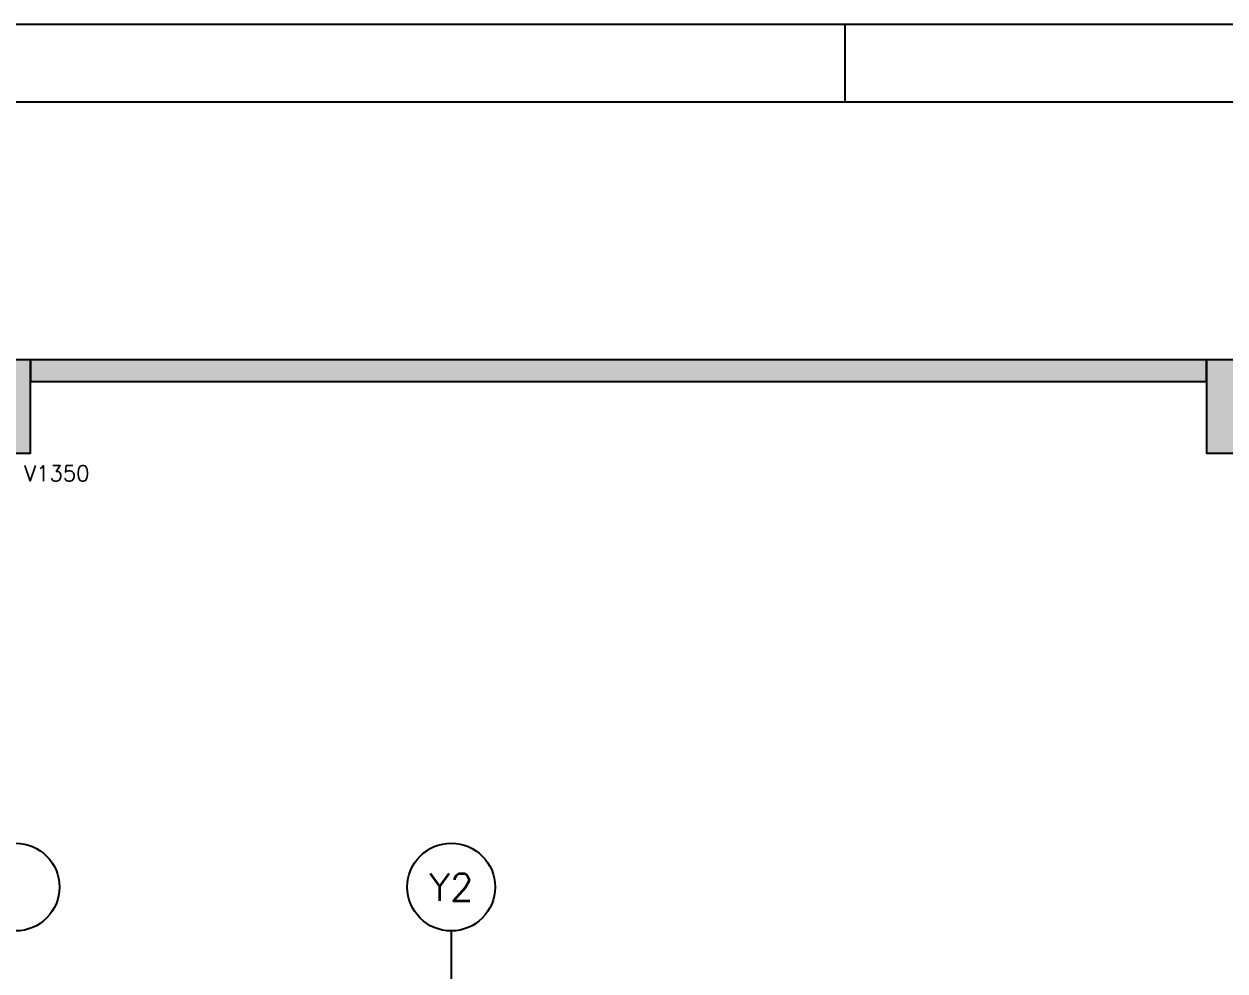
# Model space of a CAD drawing. Extents: x -5051 to 5519, y -2218 to 2282.
# Drawn here: x 1291 to 2063, y 1674 to 2282 of the extents above; entities that cross this region are included whole.
import ezdxf
from ezdxf.enums import TextEntityAlignment as Align

# ---------------------------------------------------------------- set-up
doc = ezdxf.new("R2010")
doc.units = 0
doc.header["$LTSCALE"] = 50
doc.header["$MEASUREMENT"] = 0
doc.linetypes.add('EIXO', pattern=[6.8, 6, -0.4, 0, -0.4])
for name, color, linetype in [('F-CORTE', 4, 'CONTINUOUS'), ('F-EIXO', 12, 'EIXO'), ('F-MARGEM', 1, 'CONTINUOUS'), ('F-SOLIDO-CORTE', 71, 'CONTINUOUS'), ('F-TEXTO', 6, 'CONTINUOUS'), ('F-TEXTO-YELLOW', 2, 'CONTINUOUS')]:
    doc.layers.add(name, color=color, linetype=linetype)
doc.styles.add('MCP', font='simplex.shx')
doc.styles.add('ROMANS', font='simplex.shx')

# ---------------------------------------------------------------- blocks, each defined once
blk = doc.blocks.new('*U5')
at = {"layer": 'F-EIXO'}
blk.add_line((0, 0), (0, -2506.87), dxfattribs=at)
at = {"layer": 'F-EIXO', "color": 2, "linetype": 'Continuous'}
blk.add_circle((0, 28.21), 28.21, dxfattribs=at)
at = {"layer": 'F-TEXTO', "style": 'ROMANS'}
blk.add_attdef('EIXO', text='', height=17.5, rotation=360, dxfattribs=at).set_placement((0, 28.21), align=Align.MIDDLE_CENTER)
blk = doc.blocks.new('*U204')
at = {"layer": 'F-EIXO', "color": 2, "linetype": 'Continuous'}
blk.add_circle((0, 28.21), 28.21, dxfattribs=at)
at = {"layer": 'F-TEXTO', "style": 'ROMANS'}
blk.add_attdef('EIXO', text='', height=17.5, rotation=360, dxfattribs=at).set_placement((0, 28.21), align=Align.MIDDLE_CENTER)
blk = doc.blocks.new('A0-5L_900')
at = {"layer": 'F-MARGEM', "color": 2}
blk.add_line((137.4, 90), (137.4, 89), dxfattribs=at)
blk.add_lwpolyline([(0, 0), (0, 90), (211.4, 90), (211.4, 0)], close=True, dxfattribs=at)
at = {"layer": 'F-MARGEM', "color": 7}
blk.add_lwpolyline([(2.5, 89), (210.4, 89), (210.4, 1), (2.5, 1)], close=True, dxfattribs=at)

msp = doc.modelspace()

# ---------------------------------------------------------------- hatches: boundary and pattern name
at = {"layer": 'F-SOLIDO-CORTE', "linetype": 'Continuous'}
for points in [[(1276, 2022.748), (1276, 2015.37), (1276, 2006.684), (1278.751, 2006.684), (1292.664, 2006.684), (1295, 2006.684), (1295, 2050.621), (1295, 2057.998), (1295, 2066.684), (1281.087, 2066.684), (1278.751, 2066.684), (1276, 2066.684)], [(1295.738, 2066.684), (1295, 2066.684), (1295, 2056.433), (1295, 2054.711), (1295, 2052.684), (1299.394, 2052.684), (1300.131, 2052.684), (1301, 2052.684), (1410.168, 2052.684), (1491.388, 2052.684), (1576.841, 2052.684), (1616.975, 2052.684), (1902.697, 2052.684), (1918.455, 2052.684), (2007.126, 2052.684), (2048.773, 2052.684), (2051, 2052.684), (2051, 2058.353), (2051, 2061.015), (2051, 2066.684), (2048.773, 2066.684), (1960.102, 2066.684), (1918.455, 2066.684), (1902.697, 2066.684), (1616.975, 2066.684), (1544.964, 2066.684), (1491.388, 2066.684), (1328.372, 2066.684), (1301, 2066.684), (1300.131, 2066.684)], [(2051, 2042.391), (2051, 2030.981), (2051, 2006.684), (2058.694, 2006.684), (2066.387, 2006.684), (2070, 2006.684), (2070, 2030.978), (2070, 2042.388), (2070, 2066.684), (2062.307, 2066.684), (2058.694, 2066.684), (2051, 2066.684)]]:
    msp.add_hatch(color=256, dxfattribs=at).paths.add_polyline_path(points, flags=16)

# ---------------------------------------------------------------- linework, layer by layer
at = {"layer": 'F-CORTE', "linetype": 'Continuous'}
for points in [[(1295.738, 2066.684), (1295, 2066.684), (1281.087, 2066.684), (1278.751, 2066.684), (1276, 2066.684), (615, 2066.684), (607.307, 2066.684), (603.694, 2066.684), (596, 2066.684), (179.096, 2066.684), (-540, 2066.684)], [(2582.592, 2066.684), (2582.711, 2066.684), (2582.592, 2066.684), (2566.103, 2066.684), (2562.591, 2066.684), (2558, 2066.684), (2129.82, 2066.684), (2070, 2066.684), (2062.307, 2066.684), (2058.694, 2066.684), (2051, 2066.684), (1295.738, 2066.684)], [(1278.751, 2006.684), (1292.664, 2006.684), (1295, 2006.684), (1295, 2050.621), (1295, 2052.684), (1299.394, 2052.684), (1300.131, 2052.684), (1301, 2052.684), (1410.168, 2052.684), (1491.388, 2052.684), (1576.841, 2052.684), (1616.975, 2052.684), (1902.697, 2052.684), (1918.455, 2052.684), (2007.126, 2052.684), (2048.773, 2052.684), (2051, 2052.684)], [(2051, 2052.684), (2051, 2042.391), (2051, 2006.684), (2058.694, 2006.684), (2066.387, 2006.684)]]:
    msp.add_lwpolyline(points, dxfattribs=at)
at = {"layer": 'F-SOLIDO-CORTE', "linetype": 'Continuous'}
for points in [[(1276, 2022.748), (1276, 2015.37), (1276, 2006.684), (1278.751, 2006.684), (1292.664, 2006.684), (1295, 2006.684), (1295, 2050.621), (1295, 2057.998), (1295, 2066.684), (1281.087, 2066.684), (1278.751, 2066.684), (1276, 2066.684), (1276, 2022.748)], [(1295.738, 2066.684), (1295, 2066.684), (1295, 2056.432), (1295, 2054.711), (1295, 2052.684), (1299.394, 2052.684), (1300.131, 2052.684), (1301, 2052.684), (1410.168, 2052.684), (1491.388, 2052.684), (1576.84, 2052.684), (1616.975, 2052.684), (1902.697, 2052.684), (1918.455, 2052.684), (2007.126, 2052.684), (2048.773, 2052.684), (2051, 2052.684), (2051, 2058.353), (2051, 2061.015), (2051, 2066.684), (2048.773, 2066.684), (1960.102, 2066.684), (1918.455, 2066.684), (1902.697, 2066.684), (1616.975, 2066.684), (1544.964, 2066.684), (1491.388, 2066.684), (1328.372, 2066.684), (1301, 2066.684), (1300.131, 2066.684), (1295.738, 2066.684)], [(2051, 2042.391), (2051, 2030.981), (2051, 2006.684), (2058.694, 2006.684), (2066.387, 2006.684), (2070, 2006.684), (2070, 2030.978), (2070, 2042.388), (2070, 2066.684), (2062.307, 2066.684), (2058.694, 2066.684), (2051, 2066.684), (2051, 2042.391)]]:
    msp.add_lwpolyline(points, dxfattribs=at)

# ---------------------------------------------------------------- block references
at = {"layer": 'F-EIXO', "linetype": 'Continuous'}
msp.add_blockref('*U204', (1285.5, 1699.509), dxfattribs=at)
msp.add_blockref('*U5', (1565.5, 1699.509), dxfattribs=at).add_auto_attribs({'EIXO': 'Y2'})
at = {"layer": 'F-MARGEM', "linetype": 'Continuous', "xscale": 50, "yscale": 50, "zscale": 50}
msp.add_blockref('A0-5L_900', (-5051.426, -2217.527), dxfattribs=at)

# ---------------------------------------------------------------- texts
at = {"layer": 'F-TEXTO-YELLOW', "linetype": 'Continuous', "style": 'MCP'}
msp.add_text('V1350', height=10, dxfattribs=at).set_placement((1291.056, 1988.681))

doc.saveas('drawing.dxf')
